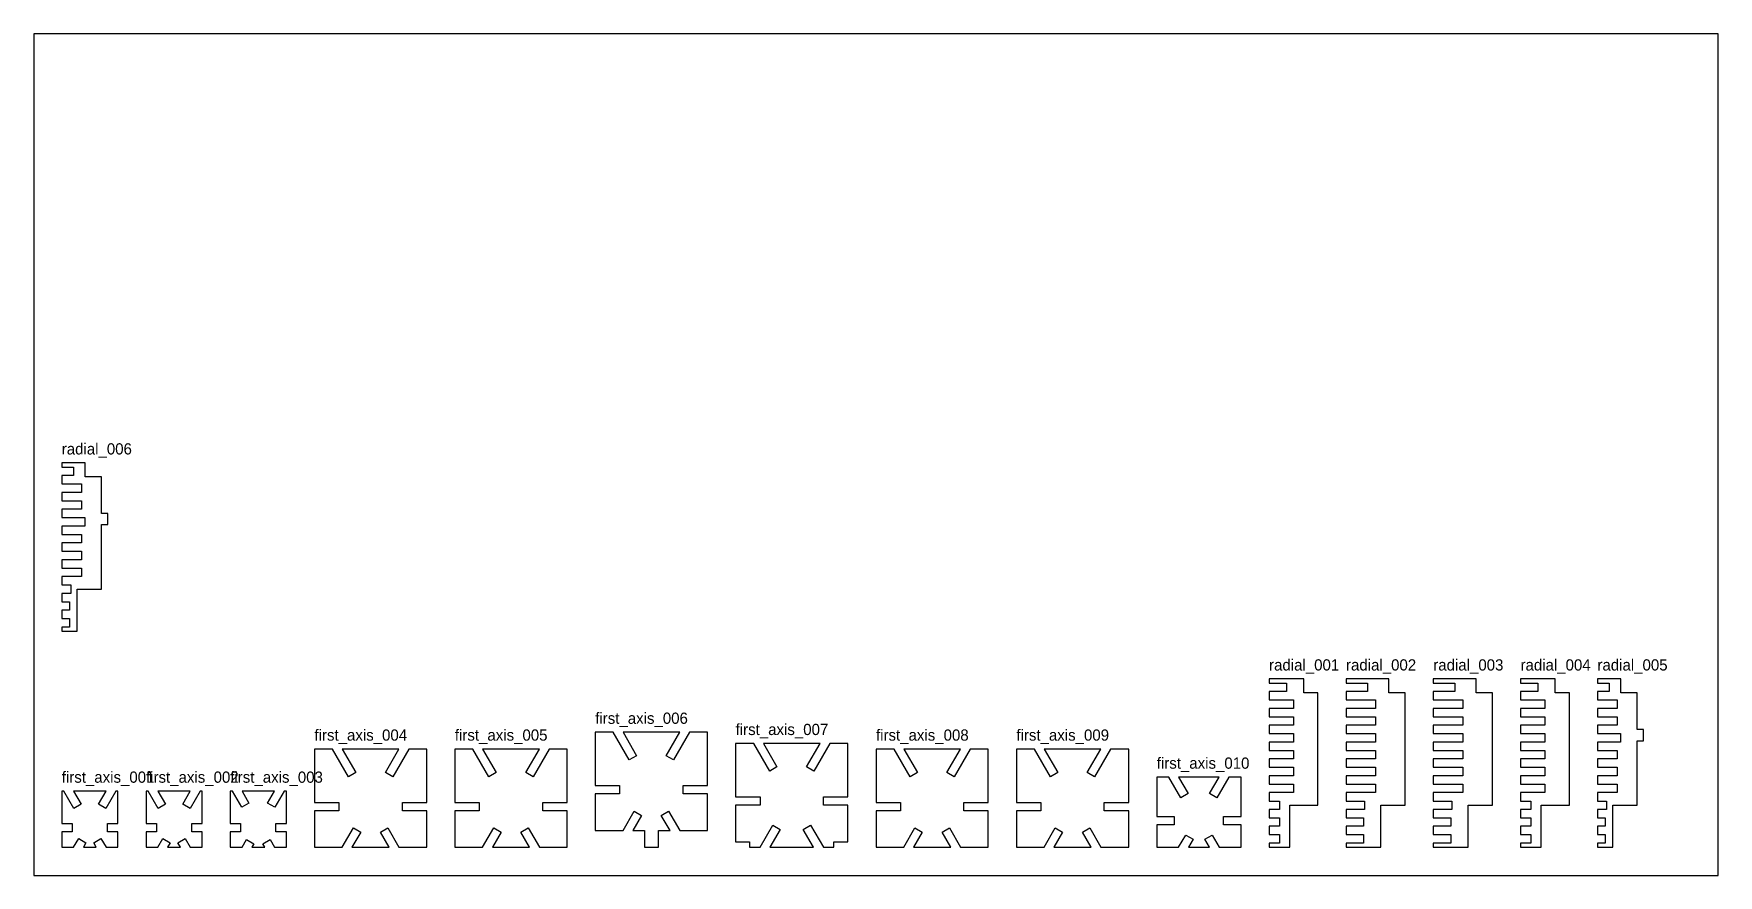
# Model space of a CAD drawing. Header units: metres. Extents: x 0 to 600, y 0 to 300.
import ezdxf

# ---------------------------------------------------------------- set-up
doc = ezdxf.new("R2010")
doc.units = ezdxf.units.M

msp = doc.modelspace()

# ---------------------------------------------------------------- linework, layer by layer
at = {"layer": 'first_axis_001'}
for p, q in [((10.762396, 30), (10, 30)), ((10, 30), (10, 18.5)), ((14.298666, 23.875), (10.762396, 30)), ((25.773503, 30), (14.226497, 30)), ((14.226497, 30), (16.896742, 25.375)), ((23.103258, 25.375), (25.773503, 30)), ((29.237604, 30), (25.701334, 23.875)), ((30, 30), (29.237604, 30)), ((30, 18.5), (30, 30)), ((16.896742, 25.375), (14.298666, 23.875)), ((25.701334, 23.875), (23.103258, 25.375)), ((10, 18.5), (13.700962, 18.5)), ((13.700962, 18.5), (13.700962, 15.5)), ((26.299038, 15.5), (26.299038, 18.5)), ((26.299038, 18.5), (30, 18.5)), ((13.700962, 15.5), (10, 15.5)), ((10, 15.5), (10, 10)), ((14.226497, 10), (16.030717, 13.125)), ((16.030717, 13.125), (18.628793, 11.625)), ((21.371207, 11.625), (23.969283, 13.125)), ((23.969283, 13.125), (25.773503, 10)), ((30, 15.5), (26.299038, 15.5)), ((30, 10), (30, 15.5)), ((10, 10), (14.226497, 10)), ((18.628793, 11.625), (17.690599, 10)), ((17.690599, 10), (22.309401, 10)), ((22.309401, 10), (21.371207, 11.625)), ((25.773503, 10), (30, 10))]:
    msp.add_line(p, q, dxfattribs=at)
at = {"layer": 'first_axis_002'}
for p, q in [((40.762396, 30), (40, 30)), ((40, 30), (40, 18.5)), ((44.298666, 23.875), (40.762396, 30)), ((55.773503, 30), (44.226497, 30)), ((44.226497, 30), (46.896742, 25.375)), ((53.103258, 25.375), (55.773503, 30)), ((59.237604, 30), (55.701334, 23.875)), ((60, 30), (59.237604, 30)), ((60, 18.5), (60, 30)), ((46.896742, 25.375), (44.298666, 23.875)), ((55.701334, 23.875), (53.103258, 25.375)), ((40, 18.5), (43.700962, 18.5)), ((43.700962, 18.5), (43.700962, 15.5)), ((56.299038, 15.5), (56.299038, 18.5)), ((56.299038, 18.5), (60, 18.5)), ((43.700962, 15.5), (40, 15.5)), ((40, 15.5), (40, 10)), ((44.226497, 10), (46.030717, 13.125)), ((46.030717, 13.125), (48.628793, 11.625)), ((51.371207, 11.625), (53.969283, 13.125)), ((53.969283, 13.125), (55.773503, 10)), ((60, 15.5), (56.299038, 15.5)), ((60, 10), (60, 15.5)), ((40, 10), (44.226497, 10)), ((48.628793, 11.625), (47.690599, 10)), ((47.690599, 10), (52.309401, 10)), ((52.309401, 10), (51.371207, 11.625)), ((55.773503, 10), (60, 10))]:
    msp.add_line(p, q, dxfattribs=at)
at = {"layer": 'first_axis_003'}
for p, q in [((70.762396, 30), (70, 30)), ((70, 30), (70, 18.5)), ((74.08216, 24.25), (70.762396, 30)), ((85.773503, 30), (74.226497, 30)), ((74.226497, 30), (76.680236, 25.75)), ((83.319764, 25.75), (85.773503, 30)), ((89.237604, 30), (85.91784, 24.25)), ((90, 30), (89.237604, 30)), ((90, 18.5), (90, 30)), ((76.680236, 25.75), (74.08216, 24.25)), ((85.91784, 24.25), (83.319764, 25.75)), ((70, 18.5), (73.700962, 18.5)), ((73.700962, 18.5), (73.700962, 15.5)), ((86.299038, 15.5), (86.299038, 18.5)), ((86.299038, 18.5), (90, 18.5)), ((73.700962, 15.5), (70, 15.5)), ((70, 15.5), (70, 10)), ((74.226497, 10), (75.814211, 12.75)), ((75.814211, 12.75), (78.412287, 11.25)), ((81.587713, 11.25), (84.185789, 12.75)), ((84.185789, 12.75), (85.773503, 10)), ((90, 15.5), (86.299038, 15.5)), ((90, 10), (90, 15.5)), ((70, 10), (74.226497, 10)), ((78.412287, 11.25), (77.690599, 10)), ((77.690599, 10), (82.309401, 10)), ((82.309401, 10), (81.587713, 11.25)), ((85.773503, 10), (90, 10))]:
    msp.add_line(p, q, dxfattribs=at)
at = {"layer": 'first_axis_004'}
for p, q in [((106.432269, 45), (100, 45)), ((100, 45), (100, 26)), ((112.133603, 35.125), (106.432269, 45)), ((130.10363, 45), (109.89637, 45)), ((109.89637, 45), (114.731679, 36.625)), ((125.268321, 36.625), (130.10363, 45)), ((133.567731, 45), (127.866397, 35.125)), ((140, 45), (133.567731, 45)), ((140, 26), (140, 45)), ((114.731679, 36.625), (112.133603, 35.125)), ((127.866397, 35.125), (125.268321, 36.625)), ((100, 26), (108.700962, 26)), ((108.700962, 26), (108.700962, 23)), ((131.299038, 23), (131.299038, 26)), ((131.299038, 26), (140, 26)), ((108.700962, 23), (100, 23)), ((100, 23), (100, 10)), ((140, 23), (131.299038, 23)), ((140, 10), (140, 23)), ((109.89637, 10), (113.865653, 16.875)), ((116.46373, 15.375), (113.360472, 10)), ((113.865653, 16.875), (116.46373, 15.375)), ((123.53627, 15.375), (126.134347, 16.875)), ((126.639528, 10), (123.53627, 15.375)), ((126.134347, 16.875), (130.10363, 10)), ((100, 10), (109.89637, 10)), ((113.360472, 10), (126.639528, 10)), ((130.10363, 10), (140, 10))]:
    msp.add_line(p, q, dxfattribs=at)
at = {"layer": 'first_axis_005'}
for p, q in [((156.432269, 45), (150, 45)), ((150, 45), (150, 26)), ((162.133603, 35.125), (156.432269, 45)), ((180.10363, 45), (159.89637, 45)), ((159.89637, 45), (164.731679, 36.625)), ((175.268321, 36.625), (180.10363, 45)), ((183.567731, 45), (177.866397, 35.125)), ((190, 45), (183.567731, 45)), ((190, 26), (190, 45)), ((164.731679, 36.625), (162.133603, 35.125)), ((177.866397, 35.125), (175.268321, 36.625)), ((150, 26), (158.700962, 26)), ((158.700962, 26), (158.700962, 23)), ((181.299038, 23), (181.299038, 26)), ((181.299038, 26), (190, 26)), ((158.700962, 23), (150, 23)), ((150, 23), (150, 10)), ((190, 23), (181.299038, 23)), ((190, 10), (190, 23)), ((159.89637, 10), (163.865653, 16.875)), ((166.46373, 15.375), (163.360472, 10)), ((163.865653, 16.875), (166.46373, 15.375)), ((173.53627, 15.375), (176.134347, 16.875)), ((176.639528, 10), (173.53627, 15.375)), ((176.134347, 16.875), (180.10363, 10)), ((150, 10), (159.89637, 10)), ((163.360472, 10), (176.639528, 10)), ((180.10363, 10), (190, 10))]:
    msp.add_line(p, q, dxfattribs=at)
at = {"layer": 'first_axis_006'}
for p, q in [((206.432269, 51), (200, 51)), ((200, 51), (200, 32)), ((212.133603, 41.125), (206.432269, 51)), ((230.10363, 51), (209.89637, 51)), ((209.89637, 51), (214.731679, 42.625)), ((225.268321, 42.625), (230.10363, 51)), ((233.567731, 51), (227.866397, 41.125)), ((240, 51), (233.567731, 51)), ((240, 32), (240, 51)), ((214.731679, 42.625), (212.133603, 41.125)), ((227.866397, 41.125), (225.268321, 42.625)), ((200, 32), (208.700962, 32)), ((208.700962, 32), (208.700962, 29)), ((231.299038, 29), (231.299038, 32)), ((231.299038, 32), (240, 32)), ((208.700962, 29), (200, 29)), ((200, 29), (200, 16)), ((240, 29), (231.299038, 29)), ((240, 16), (240, 29)), ((209.89637, 16), (213.865653, 22.875)), ((216.46373, 21.375), (213.360472, 16)), ((213.865653, 22.875), (216.46373, 21.375)), ((223.53627, 21.375), (226.134347, 22.875)), ((226.639528, 16), (223.53627, 21.375)), ((226.134347, 22.875), (230.10363, 16)), ((200, 16), (209.89637, 16)), ((213.360472, 16), (217.5, 16)), ((217.5, 16), (217.5, 10)), ((222.5, 16), (226.639528, 16)), ((222.5, 10), (222.5, 16)), ((230.10363, 16), (240, 16)), ((217.5, 10), (222.5, 10))]:
    msp.add_line(p, q, dxfattribs=at)
at = {"layer": 'first_axis_007'}
for p, q in [((256.432269, 47), (250, 47)), ((250, 47), (250, 28)), ((262.133603, 37.125), (256.432269, 47)), ((280.10363, 47), (259.89637, 47)), ((259.89637, 47), (264.731679, 38.625)), ((275.268321, 38.625), (280.10363, 47)), ((283.567731, 47), (277.866397, 37.125)), ((290, 47), (283.567731, 47)), ((290, 28), (290, 47)), ((264.731679, 38.625), (262.133603, 37.125)), ((277.866397, 37.125), (275.268321, 38.625)), ((250, 28), (258.700962, 28)), ((258.700962, 25), (250, 25)), ((250, 25), (250, 12)), ((258.700962, 28), (258.700962, 25)), ((281.299038, 25), (281.299038, 28)), ((281.299038, 28), (290, 28)), ((290, 25), (281.299038, 25)), ((290, 12), (290, 25)), ((250, 12), (255, 12)), ((255, 12), (255, 10)), ((258.74167, 10), (263.288303, 17.875)), ((265.886379, 16.375), (262.205771, 10)), ((263.288303, 17.875), (265.886379, 16.375)), ((274.113621, 16.375), (276.711697, 17.875)), ((277.794229, 10), (274.113621, 16.375)), ((276.711697, 17.875), (281.25833, 10)), ((285, 12), (290, 12)), ((285, 10), (285, 12)), ((255, 10), (258.74167, 10)), ((262.205771, 10), (277.794229, 10)), ((281.25833, 10), (285, 10))]:
    msp.add_line(p, q, dxfattribs=at)
at = {"layer": 'first_axis_008'}
for p, q in [((306.432269, 45), (300, 45)), ((300, 45), (300, 26)), ((312.133603, 35.125), (306.432269, 45)), ((330.10363, 45), (309.89637, 45)), ((309.89637, 45), (314.731679, 36.625)), ((325.268321, 36.625), (330.10363, 45)), ((333.567731, 45), (327.866397, 35.125)), ((340, 45), (333.567731, 45)), ((340, 26), (340, 45)), ((314.731679, 36.625), (312.133603, 35.125)), ((327.866397, 35.125), (325.268321, 36.625)), ((300, 26), (308.700962, 26)), ((308.700962, 26), (308.700962, 23)), ((331.299038, 23), (331.299038, 26)), ((331.299038, 26), (340, 26)), ((308.700962, 23), (300, 23)), ((300, 23), (300, 10)), ((340, 23), (331.299038, 23)), ((340, 10), (340, 23)), ((309.89637, 10), (313.865653, 16.875)), ((316.46373, 15.375), (313.360472, 10)), ((313.865653, 16.875), (316.46373, 15.375)), ((323.53627, 15.375), (326.134347, 16.875)), ((326.639528, 10), (323.53627, 15.375)), ((326.134347, 16.875), (330.10363, 10)), ((300, 10), (309.89637, 10)), ((313.360472, 10), (326.639528, 10)), ((330.10363, 10), (340, 10))]:
    msp.add_line(p, q, dxfattribs=at)
at = {"layer": 'first_axis_009'}
for p, q in [((356.432269, 45), (350, 45)), ((350, 45), (350, 26)), ((362.133603, 35.125), (356.432269, 45)), ((380.10363, 45), (359.89637, 45)), ((359.89637, 45), (364.731679, 36.625)), ((375.268321, 36.625), (380.10363, 45)), ((383.567731, 45), (377.866397, 35.125)), ((390, 45), (383.567731, 45)), ((390, 26), (390, 45)), ((364.731679, 36.625), (362.133603, 35.125)), ((377.866397, 35.125), (375.268321, 36.625)), ((350, 26), (358.700962, 26)), ((358.700962, 26), (358.700962, 23)), ((381.299038, 23), (381.299038, 26)), ((381.299038, 26), (390, 26)), ((358.700962, 23), (350, 23)), ((350, 23), (350, 10)), ((390, 23), (381.299038, 23)), ((390, 10), (390, 23)), ((359.89637, 10), (363.865653, 16.875)), ((366.46373, 15.375), (363.360472, 10)), ((363.865653, 16.875), (366.46373, 15.375)), ((373.53627, 15.375), (376.134347, 16.875)), ((376.639528, 10), (373.53627, 15.375)), ((376.134347, 16.875), (380.10363, 10)), ((350, 10), (359.89637, 10)), ((363.360472, 10), (376.639528, 10)), ((380.10363, 10), (390, 10))]:
    msp.add_line(p, q, dxfattribs=at)
at = {"layer": 'first_axis_010'}
for p, q in [((404.31902, 35), (400, 35)), ((400, 35), (400, 21)), ((408.576978, 27.625), (404.31902, 35)), ((422.216878, 35), (407.783122, 35)), ((407.783122, 35), (411.175054, 29.125)), ((418.824946, 29.125), (422.216878, 35)), ((425.68098, 35), (421.423022, 27.625)), ((430, 35), (425.68098, 35)), ((430, 21), (430, 35)), ((411.175054, 29.125), (408.576978, 27.625)), ((421.423022, 27.625), (418.824946, 29.125)), ((400, 21), (406.200962, 21)), ((406.200962, 18), (400, 18)), ((400, 18), (400, 10)), ((406.200962, 21), (406.200962, 18)), ((423.799038, 18), (423.799038, 21)), ((423.799038, 21), (430, 21)), ((430, 18), (423.799038, 18)), ((430, 10), (430, 18)), ((407.783122, 10), (410.309029, 14.375)), ((410.309029, 14.375), (412.907105, 12.875)), ((412.907105, 12.875), (411.247223, 10)), ((417.092895, 12.875), (419.690971, 14.375)), ((418.752777, 10), (417.092895, 12.875)), ((419.690971, 14.375), (422.216878, 10)), ((400, 10), (407.783122, 10)), ((411.247223, 10), (418.752777, 10)), ((422.216878, 10), (430, 10))]:
    msp.add_line(p, q, dxfattribs=at)
at = {"layer": 'radial_001'}
for p, q in [((452.401924, 70), (440, 70)), ((440, 70), (440, 68.5)), ((440, 68.5), (446.200962, 68.5)), ((446.200962, 68.5), (446.200962, 65.5)), ((452.401924, 65), (452.401924, 70)), ((446.200962, 65.5), (440, 65.5)), ((440, 65.5), (440, 62.5)), ((440, 62.5), (448.700962, 62.5)), ((448.700962, 62.5), (448.700962, 59.5)), ((457.401924, 65), (452.401924, 65)), ((457.401924, 25), (457.401924, 65)), ((448.700962, 59.5), (440, 59.5)), ((440, 59.5), (440, 56.5)), ((440, 56.5), (448.700962, 56.5)), ((448.700962, 56.5), (448.700962, 53.5)), ((448.700962, 53.5), (440, 53.5)), ((440, 53.5), (440, 50.5)), ((440, 50.5), (448.700962, 50.5)), ((448.700962, 50.5), (448.700962, 47.5)), ((448.700962, 47.5), (440, 47.5)), ((440, 47.5), (440, 44.5)), ((440, 44.5), (448.700962, 44.5)), ((448.700962, 44.5), (448.700962, 41.5)), ((448.700962, 41.5), (440, 41.5)), ((440, 41.5), (440, 38.5)), ((440, 38.5), (448.700962, 38.5)), ((448.700962, 38.5), (448.700962, 35.5)), ((448.700962, 35.5), (440, 35.5)), ((440, 35.5), (440, 32.5)), ((440, 32.5), (448.700962, 32.5)), ((448.700962, 32.5), (448.700962, 29.5)), ((448.700962, 29.5), (440, 29.5)), ((440, 29.5), (440, 26.49)), ((440, 26.49), (443.700962, 26.49)), ((443.700962, 26.49), (443.700962, 23.49)), ((447.401924, 25), (457.401924, 25)), ((447.401924, 10), (447.401924, 25)), ((443.700962, 23.49), (440, 23.49)), ((440, 23.49), (440, 20.5)), ((440, 20.5), (443.700962, 20.5)), ((443.700962, 20.5), (443.700962, 17.5)), ((443.700962, 17.5), (440, 17.5)), ((440, 17.5), (440, 14.5)), ((440, 14.5), (443.700962, 14.5)), ((443.700962, 14.5), (443.700962, 11.5)), ((443.700962, 11.5), (440, 11.5)), ((440, 11.5), (440, 10)), ((440, 10), (447.401924, 10))]:
    msp.add_line(p, q, dxfattribs=at)
at = {"layer": 'radial_002'}
for p, q in [((482.701706, 70), (467.401924, 70)), ((467.401924, 70), (467.401924, 68.5)), ((467.401924, 68.5), (475.051815, 68.5)), ((475.051815, 68.5), (475.051815, 65.5)), ((482.701706, 65), (482.701706, 70)), ((475.051815, 65.5), (467.401924, 65.5)), ((467.401924, 65.5), (467.401924, 62.5)), ((467.401924, 62.5), (477.938566, 62.5)), ((477.938566, 62.5), (477.938566, 59.5)), ((488.475209, 65), (482.701706, 65)), ((488.475209, 25), (488.475209, 65)), ((477.938566, 59.5), (467.401924, 59.5)), ((467.401924, 59.5), (467.401924, 56.5)), ((467.401924, 56.5), (477.938566, 56.5)), ((477.938566, 56.5), (477.938566, 53.5)), ((477.938566, 53.5), (467.401924, 53.5)), ((467.401924, 53.5), (467.401924, 50.5)), ((467.401924, 50.5), (477.938566, 50.5)), ((477.938566, 50.5), (477.938566, 47.5)), ((477.938566, 47.5), (467.401924, 47.5)), ((467.401924, 47.5), (467.401924, 44.5)), ((467.401924, 44.5), (477.938566, 44.5)), ((477.938566, 44.5), (477.938566, 41.5)), ((477.938566, 41.5), (467.401924, 41.5)), ((467.401924, 41.5), (467.401924, 38.5)), ((467.401924, 38.5), (477.938566, 38.5)), ((477.938566, 38.5), (477.938566, 35.5)), ((477.938566, 35.5), (467.401924, 35.5)), ((467.401924, 35.5), (467.401924, 32.5)), ((467.401924, 32.5), (477.938566, 32.5)), ((477.938566, 32.5), (477.938566, 29.5)), ((477.938566, 29.5), (467.401924, 29.5)), ((467.401924, 29.5), (467.401924, 26.49)), ((467.401924, 26.49), (474.041452, 26.49)), ((474.041452, 26.49), (474.041452, 23.49)), ((479.814955, 25), (488.475209, 25)), ((479.814955, 10), (479.814955, 25)), ((474.041452, 23.49), (467.401924, 23.49)), ((467.401924, 23.49), (467.401924, 20.5)), ((467.401924, 20.5), (473.608439, 20.5)), ((473.608439, 20.5), (473.608439, 17.5)), ((473.608439, 17.5), (467.401924, 17.5)), ((467.401924, 17.5), (467.401924, 14.5)), ((467.401924, 14.5), (473.608439, 14.5)), ((473.608439, 14.5), (473.608439, 11.5)), ((473.608439, 11.5), (467.401924, 11.5)), ((467.401924, 11.5), (467.401924, 10)), ((467.401924, 10), (479.814955, 10))]:
    msp.add_line(p, q, dxfattribs=at)
at = {"layer": 'radial_003'}
for p, q in [((513.774991, 70), (498.475209, 70)), ((498.475209, 70), (498.475209, 68.5)), ((498.475209, 68.5), (506.1251, 68.5)), ((506.1251, 68.5), (506.1251, 65.5)), ((513.774991, 65), (513.774991, 70)), ((506.1251, 65.5), (498.475209, 65.5)), ((498.475209, 65.5), (498.475209, 62.5)), ((498.475209, 62.5), (509.011851, 62.5)), ((509.011851, 62.5), (509.011851, 59.5)), ((519.548493, 65), (513.774991, 65)), ((519.548493, 25), (519.548493, 65)), ((509.011851, 59.5), (498.475209, 59.5)), ((498.475209, 59.5), (498.475209, 56.5)), ((498.475209, 56.5), (509.011851, 56.5)), ((509.011851, 56.5), (509.011851, 53.5)), ((509.011851, 53.5), (498.475209, 53.5)), ((498.475209, 53.5), (498.475209, 50.5)), ((498.475209, 50.5), (509.011851, 50.5)), ((509.011851, 50.5), (509.011851, 47.5)), ((509.011851, 47.5), (498.475209, 47.5)), ((498.475209, 47.5), (498.475209, 44.5)), ((498.475209, 44.5), (509.011851, 44.5)), ((509.011851, 44.5), (509.011851, 41.5)), ((509.011851, 41.5), (498.475209, 41.5)), ((498.475209, 41.5), (498.475209, 38.5)), ((498.475209, 38.5), (509.011851, 38.5)), ((509.011851, 38.5), (509.011851, 35.5)), ((509.011851, 35.5), (498.475209, 35.5)), ((498.475209, 35.5), (498.475209, 32.5)), ((498.475209, 32.5), (509.011851, 32.5)), ((509.011851, 32.5), (509.011851, 29.5)), ((509.011851, 29.5), (498.475209, 29.5)), ((498.475209, 29.5), (498.475209, 26.49)), ((498.475209, 26.49), (505.114737, 26.49)), ((505.114737, 26.49), (505.114737, 23.49)), ((510.888239, 25), (519.548493, 25)), ((510.888239, 10), (510.888239, 25)), ((505.114737, 23.49), (498.475209, 23.49)), ((498.475209, 23.49), (498.475209, 20.5)), ((498.475209, 20.5), (504.681724, 20.5)), ((504.681724, 20.5), (504.681724, 17.5)), ((504.681724, 17.5), (498.475209, 17.5)), ((498.475209, 17.5), (498.475209, 14.5)), ((498.475209, 14.5), (504.681724, 14.5)), ((504.681724, 14.5), (504.681724, 11.5)), ((504.681724, 11.5), (498.475209, 11.5)), ((498.475209, 11.5), (498.475209, 10)), ((498.475209, 10), (510.888239, 10))]:
    msp.add_line(p, q, dxfattribs=at)
at = {"layer": 'radial_004'}
for p, q in [((541.950417, 70), (529.548493, 70)), ((529.548493, 70), (529.548493, 68.5)), ((529.548493, 68.5), (535.749455, 68.5)), ((535.749455, 68.5), (535.749455, 65.5)), ((541.950417, 65), (541.950417, 70)), ((535.749455, 65.5), (529.548493, 65.5)), ((529.548493, 65.5), (529.548493, 62.5)), ((529.548493, 62.5), (538.249455, 62.5)), ((538.249455, 62.5), (538.249455, 59.5)), ((546.950417, 65), (541.950417, 65)), ((546.950417, 25), (546.950417, 65)), ((538.249455, 59.5), (529.548493, 59.5)), ((529.548493, 59.5), (529.548493, 56.5)), ((529.548493, 56.5), (538.249455, 56.5)), ((538.249455, 56.5), (538.249455, 53.5)), ((538.249455, 53.5), (529.548493, 53.5)), ((529.548493, 53.5), (529.548493, 50.5)), ((529.548493, 50.5), (538.249455, 50.5)), ((538.249455, 50.5), (538.249455, 47.5)), ((538.249455, 47.5), (529.548493, 47.5)), ((529.548493, 47.5), (529.548493, 44.5)), ((529.548493, 44.5), (538.249455, 44.5)), ((538.249455, 44.5), (538.249455, 41.5)), ((538.249455, 41.5), (529.548493, 41.5)), ((529.548493, 41.5), (529.548493, 38.5)), ((529.548493, 38.5), (538.249455, 38.5)), ((538.249455, 38.5), (538.249455, 35.5)), ((538.249455, 35.5), (529.548493, 35.5)), ((529.548493, 35.5), (529.548493, 32.5)), ((529.548493, 32.5), (538.249455, 32.5)), ((538.249455, 32.5), (538.249455, 29.5)), ((538.249455, 29.5), (529.548493, 29.5)), ((529.548493, 29.5), (529.548493, 26.49)), ((529.548493, 26.49), (533.249455, 26.49)), ((533.249455, 26.49), (533.249455, 23.49)), ((536.950417, 25), (546.950417, 25)), ((536.950417, 10), (536.950417, 25)), ((533.249455, 23.49), (529.548493, 23.49)), ((529.548493, 23.49), (529.548493, 20.5)), ((529.548493, 20.5), (533.249455, 20.5)), ((533.249455, 20.5), (533.249455, 17.5)), ((533.249455, 17.5), (529.548493, 17.5)), ((529.548493, 17.5), (529.548493, 14.5)), ((529.548493, 14.5), (533.249455, 14.5)), ((533.249455, 14.5), (533.249455, 11.5)), ((533.249455, 11.5), (529.548493, 11.5)), ((529.548493, 11.5), (529.548493, 10)), ((529.548493, 10), (536.950417, 10))]:
    msp.add_line(p, q, dxfattribs=at)
at = {"layer": 'radial_005'}
for p, q in [((565.321996, 70), (556.950417, 70)), ((556.950417, 70), (556.950417, 68.5)), ((556.950417, 68.5), (561.136207, 68.5)), ((561.136207, 68.5), (561.136207, 65.5)), ((565.321996, 65), (565.321996, 70)), ((561.136207, 65.5), (556.950417, 65.5)), ((556.950417, 65.5), (556.950417, 62.5)), ((556.950417, 62.5), (564.022958, 62.5)), ((564.022958, 62.5), (564.022958, 59.5)), ((571.095499, 65), (565.321996, 65)), ((571.095499, 52), (571.095499, 65)), ((564.022958, 59.5), (556.950417, 59.5)), ((556.950417, 59.5), (556.950417, 56.5)), ((556.950417, 56.5), (564.022958, 56.5)), ((564.022958, 56.5), (564.022958, 53.5)), ((564.022958, 53.5), (556.950417, 53.5)), ((556.950417, 53.5), (556.950417, 50.5)), ((556.950417, 50.5), (565.177659, 50.5)), ((565.177659, 50.5), (565.177659, 47.5)), ((573.4049, 52), (571.095499, 52)), ((571.095499, 25), (571.095499, 48)), ((571.095499, 48), (573.4049, 48)), ((573.4049, 48), (573.4049, 52)), ((565.177659, 47.5), (556.950417, 47.5)), ((556.950417, 47.5), (556.950417, 44.5)), ((556.950417, 44.5), (564.022958, 44.5)), ((564.022958, 44.5), (564.022958, 41.5)), ((564.022958, 41.5), (556.950417, 41.5)), ((556.950417, 41.5), (556.950417, 38.5)), ((556.950417, 38.5), (564.022958, 38.5)), ((564.022958, 38.5), (564.022958, 35.5)), ((564.022958, 35.5), (556.950417, 35.5)), ((556.950417, 35.5), (556.950417, 32.5)), ((556.950417, 32.5), (564.022958, 32.5)), ((564.022958, 32.5), (564.022958, 29.5)), ((564.022958, 29.5), (556.950417, 29.5)), ((556.950417, 29.5), (556.950417, 26.49)), ((556.950417, 26.49), (560.125844, 26.49)), ((560.125844, 26.49), (560.125844, 23.49)), ((562.435245, 25), (571.095499, 25)), ((562.435245, 10), (562.435245, 25)), ((560.125844, 23.49), (556.950417, 23.49)), ((556.950417, 23.49), (556.950417, 20.5)), ((556.950417, 20.5), (559.692831, 20.5)), ((559.692831, 20.5), (559.692831, 17.5)), ((559.692831, 17.5), (556.950417, 17.5)), ((556.950417, 17.5), (556.950417, 14.5)), ((556.950417, 14.5), (559.692831, 14.5)), ((559.692831, 14.5), (559.692831, 11.5)), ((559.692831, 11.5), (556.950417, 11.5)), ((556.950417, 11.5), (556.950417, 10)), ((556.950417, 10), (562.435245, 10))]:
    msp.add_line(p, q, dxfattribs=at)
at = {"layer": 'radial_006'}
for p, q in [((18.371579, 147), (10, 147)), ((10, 147), (10, 145.5)), ((10, 145.5), (14.185789, 145.5)), ((14.185789, 145.5), (14.185789, 142.5)), ((18.371579, 142), (18.371579, 147)), ((14.185789, 142.5), (10, 142.5)), ((10, 142.5), (10, 139.5)), ((10, 139.5), (17.072541, 139.5)), ((17.072541, 139.5), (17.072541, 136.5)), ((24.145082, 142), (18.371579, 142)), ((24.145082, 129), (24.145082, 142)), ((17.072541, 136.5), (10, 136.5)), ((10, 136.5), (10, 133.5)), ((10, 133.5), (17.072541, 133.5)), ((17.072541, 133.5), (17.072541, 130.5)), ((17.072541, 130.5), (10, 130.5)), ((10, 130.5), (10, 127.5)), ((10, 127.5), (18.227241, 127.5)), ((18.227241, 127.5), (18.227241, 124.5)), ((26.454483, 129), (24.145082, 129)), ((26.454483, 125), (26.454483, 129)), ((18.227241, 124.5), (10, 124.5)), ((10, 124.5), (10, 121.5)), ((10, 121.5), (17.072541, 121.5)), ((17.072541, 121.5), (17.072541, 118.5)), ((24.145082, 102), (24.145082, 125)), ((24.145082, 125), (26.454483, 125)), ((17.072541, 118.5), (10, 118.5)), ((10, 118.5), (10, 115.5)), ((10, 115.5), (17.072541, 115.5)), ((17.072541, 115.5), (17.072541, 112.5)), ((17.072541, 112.5), (10, 112.5)), ((10, 112.5), (10, 109.5)), ((10, 109.5), (17.072541, 109.5)), ((17.072541, 109.5), (17.072541, 106.5)), ((17.072541, 106.5), (10, 106.5)), ((10, 106.5), (10, 103.49)), ((10, 103.49), (13.175426, 103.49)), ((13.175426, 103.49), (13.175426, 100.49)), ((15.484828, 102), (24.145082, 102)), ((15.484828, 87), (15.484828, 102)), ((13.175426, 100.49), (10, 100.49)), ((10, 100.49), (10, 97.5)), ((10, 97.5), (12.742414, 97.5)), ((12.742414, 97.5), (12.742414, 94.5)), ((12.742414, 94.5), (10, 94.5)), ((10, 94.5), (10, 91.5)), ((10, 91.5), (12.742414, 91.5)), ((12.742414, 91.5), (12.742414, 88.5)), ((12.742414, 88.5), (10, 88.5)), ((10, 88.5), (10, 87)), ((10, 87), (15.484828, 87))]:
    msp.add_line(p, q, dxfattribs=at)
at = {"layer": 'sheet_boundary'}
for p, q in [((600, 300), (0, 300)), ((0, 300), (0, 0)), ((600, 0), (600, 300)), ((0, 0), (600, 0))]:
    msp.add_line(p, q, dxfattribs=at)

# ---------------------------------------------------------------- texts
at = {"layer": 'first_axis_001'}
msp.add_text('first_axis_001', height=4, dxfattribs=at).set_placement((10, 33))
at = {"layer": 'first_axis_002'}
msp.add_text('first_axis_002', height=4, dxfattribs=at).set_placement((40, 33))
at = {"layer": 'first_axis_003'}
msp.add_text('first_axis_003', height=4, dxfattribs=at).set_placement((70, 33))
at = {"layer": 'first_axis_004'}
msp.add_text('first_axis_004', height=4, dxfattribs=at).set_placement((100, 48))
at = {"layer": 'first_axis_005'}
msp.add_text('first_axis_005', height=4, dxfattribs=at).set_placement((150, 48))
at = {"layer": 'first_axis_006'}
msp.add_text('first_axis_006', height=4, dxfattribs=at).set_placement((200, 54))
at = {"layer": 'first_axis_007'}
msp.add_text('first_axis_007', height=4, dxfattribs=at).set_placement((250, 50))
at = {"layer": 'first_axis_008'}
msp.add_text('first_axis_008', height=4, dxfattribs=at).set_placement((300, 48))
at = {"layer": 'first_axis_009'}
msp.add_text('first_axis_009', height=4, dxfattribs=at).set_placement((350, 48))
at = {"layer": 'first_axis_010'}
msp.add_text('first_axis_010', height=4, dxfattribs=at).set_placement((400, 38))
at = {"layer": 'radial_001'}
msp.add_text('radial_001', height=4, dxfattribs=at).set_placement((440, 73))
at = {"layer": 'radial_002'}
msp.add_text('radial_002', height=4, dxfattribs=at).set_placement((467.401924, 73))
at = {"layer": 'radial_003'}
msp.add_text('radial_003', height=4, dxfattribs=at).set_placement((498.475209, 73))
at = {"layer": 'radial_004'}
msp.add_text('radial_004', height=4, dxfattribs=at).set_placement((529.548493, 73))
at = {"layer": 'radial_005'}
msp.add_text('radial_005', height=4, dxfattribs=at).set_placement((556.950417, 73))
at = {"layer": 'radial_006'}
msp.add_text('radial_006', height=4, dxfattribs=at).set_placement((10, 150))

doc.saveas('drawing.dxf')
